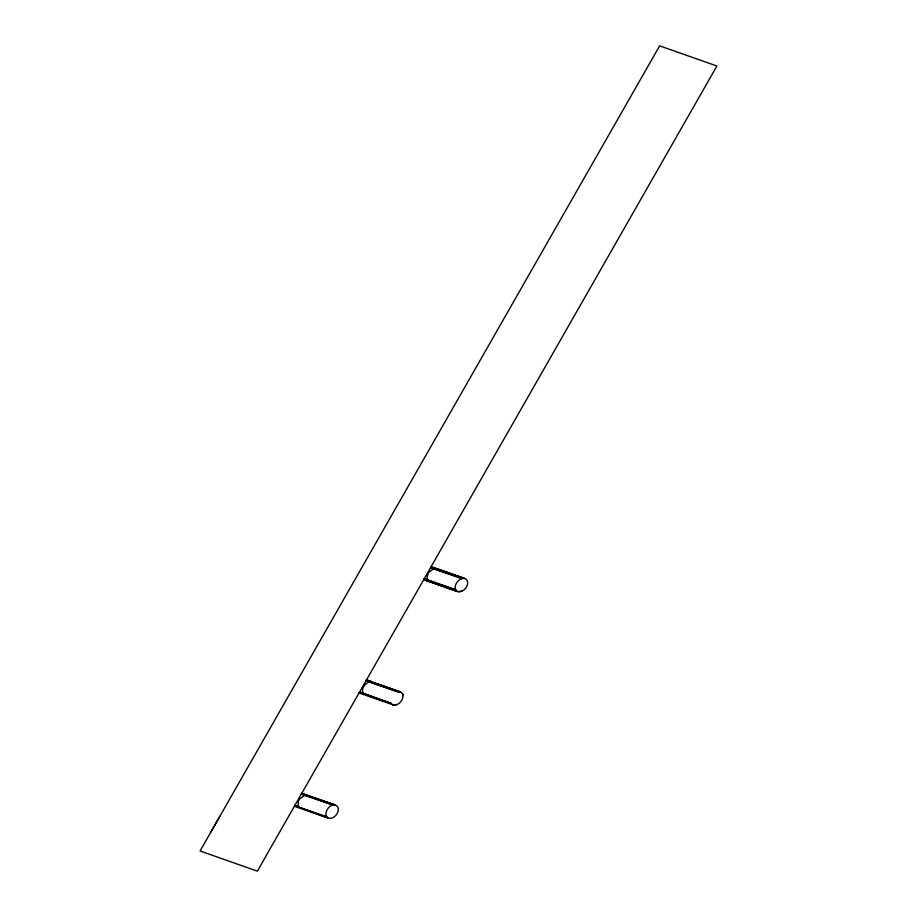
<?xml version="1.0" encoding="UTF-8"?>
<svg xmlns="http://www.w3.org/2000/svg" width="917" height="917" viewBox="0 0 917 917"><rect width="100%" height="100%" fill="white"/><g stroke="black" fill="none" stroke-linecap="round" stroke-linejoin="round"><path stroke-width="1.38" d="M359.063 692.954L392.602 704.737C398.001 706.491 403.274 700.531 403.022 695.35M219.782 816.428L200.101 850.987L257.356 871.15L716.899 66.013L659.644 45.85L210.841 832.097M463.268 590.433C467.074 588.084 470.226 580.576 464.69 578.444L431.173 566.614M462.638 590.846L458.076 591.786L423.78 579.567M429.225 581.619L423.734 579.659L457.262 591.465C451.657 587.052 458.546 577.435 464.69 578.444M397.038 704.577L393.038 704.921M459.222 591.889L461.698 591.305M365.917 680.941L397.772 691.773L400.878 691.991L402.769 694.169M335.381 805C327.805 803.063 320.801 818.858 331.197 818.262C336.596 817.196 341.823 807.911 335.381 805L301.796 793.274M462.432 578.501L430.577 567.657M430.887 567.107L463.039 578.386M366.238 680.391L398.975 691.624M326.486 816.657L294.689 805.734M334.315 804.897L301.578 793.663L333.731 804.943M464.174 578.363L435.541 568.448L463.624 578.34M424.319 578.627L455.554 589.62M366.353 680.173L399.525 691.647M359.659 691.911L391.146 703.385L392.602 704.737M301.704 793.446L334.865 804.92M294.999 805.183L298.151 806.272L298.403 801.217A19.452 13.732 8.4 0 1 299.756 798.845L305.029 795.154L333.123 805.046L301.269 794.214M424.124 578.959L455.806 590.101M423.975 579.223L456.104 590.537M461.801 578.673L433.707 568.781L429.534 571.715A19.36 13.663 8.4 0 0 427.712 574.672L427.093 577.309L427.712 580.209L424.158 578.914M366.456 680.001L400.03 691.716M398.391 691.659L366.261 680.345M397.772 691.773L366.112 680.609L369.689 681.881C365.058 683.119 360.908 688.77 363.052 693.493L391.146 703.385L359.349 692.461M294.414 806.215L327.942 818.01M327.529 817.769L298.701 807.201L327.14 817.46M423.883 579.395L456.46 590.915L423.998 579.177M402.827 694.433L402.964 695.017M402.643 693.894L403.022 695.648M372.027 681.824L366.491 679.933L371.947 681.824M434.337 568.597L430.738 567.382L434.337 568.597M305.029 795.154L301.429 793.939L305.029 795.154M363.052 693.493L359.464 692.243L363.052 693.493M298.403 806.765L294.815 805.516L298.403 806.765"/></g></svg>
